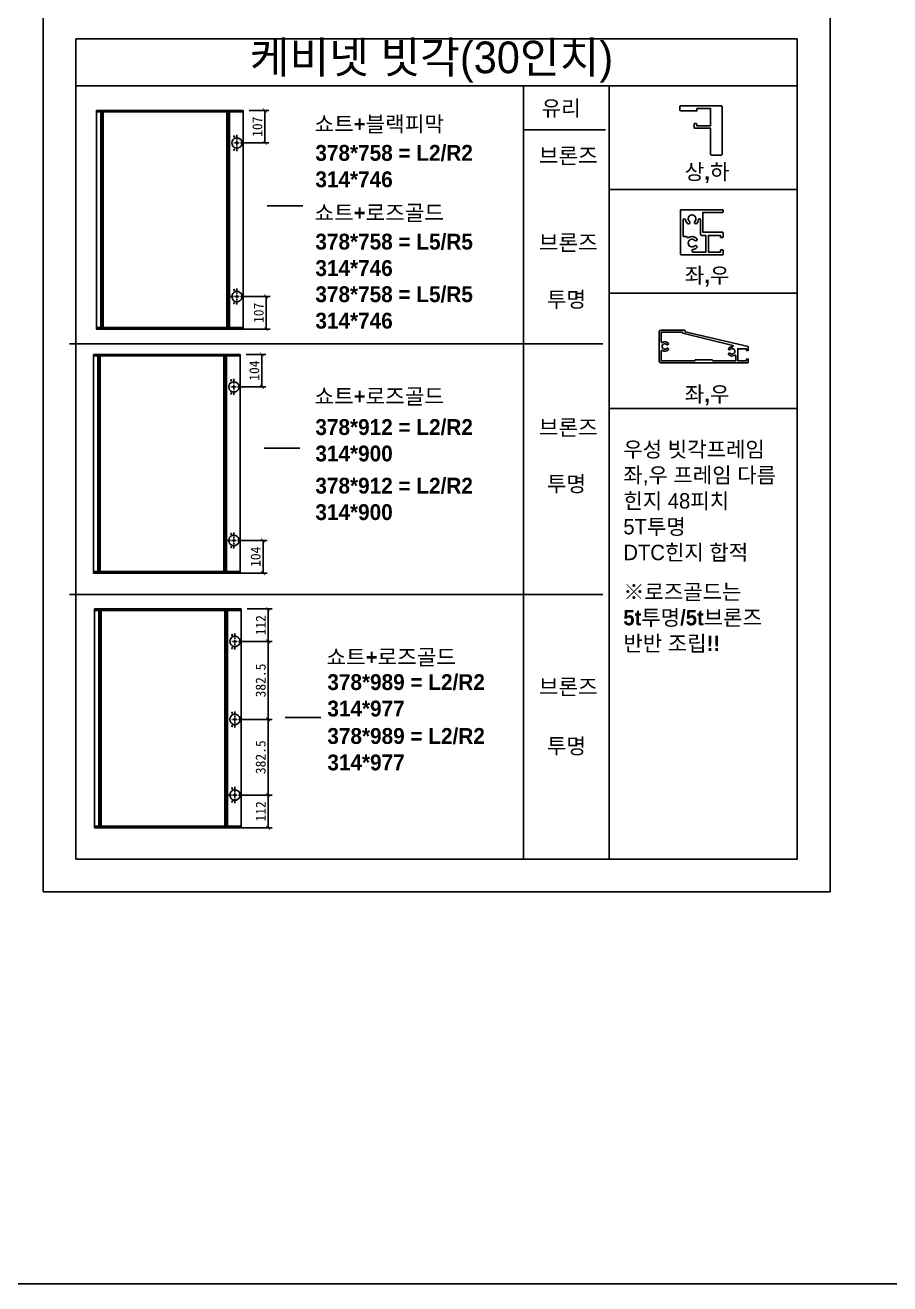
# Model space of a CAD drawing. Header units: millimetres. Extents: x -44117 to 256353, y -2095463 to 65325.
# Drawn here: x 140465 to 142641, y -1081262 to -1078095 of the extents above; entities that cross this region are included whole.
import ezdxf

# ---------------------------------------------------------------- set-up
doc = ezdxf.new("R2010")
doc.units = ezdxf.units.MM
doc.header["$LTSCALE"] = 10
doc.layers.add('PDF_Geomertry', color=7, linetype='Continuous')
doc.styles.add('MtX_Gulim', font='')
doc.styles.get('MtX_Gulim').set_extended_font_data('Gulim', bold=True)
doc.dimstyles.new('ISO-25', dxfattribs={"dimtxt": 2.5, "dimasz": 2.5, "dimexe": 1, "dimexo": 1, "dimtad": 1, "dimtxsty": 'Standard', "dimblk": 'ARCHTICK', "dimcen": 2.5, "dimadec": 0, "dimazin": 0, "dimtfac": 1, "dimtmove": 0, "dimatfit": 3, "dimfxl": 0, "dimarcsym": 0})

# ---------------------------------------------------------------- blocks, each defined once
blk = doc.blocks.new('_ArchTick')
at = {"color": 0, "linetype": 'ByBlock', "const_width": 0.15}
blk.add_lwpolyline([(-0.5, -0.5), (0.5, 0.5)], dxfattribs=at)
blk = doc.blocks.new('*D7435')
at = {"color": 0, "lineweight": -2}
for p, q in [((141021.2, -1078923.3), (141070.7, -1078923.3)), ((141060.7, -1078923.3), (141060.7, -1079005.1)), ((141005.4, -1079005.1), (141070.7, -1079005.1))]:
    blk.add_line(p, q, dxfattribs=at)
at = {"layer": 'Defpoints', "color": 0}
for p in [(141006.2, -1078923.3), (140990.4, -1079005.1), (141060.7, -1079005.1)]:
    blk.add_point(p, dxfattribs=at)
at = {"color": 0, "lineweight": -2, "xscale": 10, "yscale": 10, "zscale": 10}
for p, rotation in [((141060.7, -1078923.3), 90), ((141060.7, -1079005.1), 270)]:
    blk.add_blockref('_ArchTick', p, dxfattribs=dict(at, rotation=rotation))
at = {"color": 0, "insert": (141042, -1078964.2), "char_height": 25, "attachment_point": 5, "rotation": 90}
blk.add_mtext('104', dxfattribs=at)
blk = doc.blocks.new('*D7436')
at = {"color": 0, "lineweight": -2}
for p, q in [((141005.4, -1079391.5), (141074, -1079391.5)), ((141064, -1079391.5), (141064, -1079473.8)), ((141005.4, -1079473.8), (141074, -1079473.8))]:
    blk.add_line(p, q, dxfattribs=at)
at = {"layer": 'Defpoints', "color": 0}
for p in [(140990.4, -1079391.5), (140990.4, -1079473.8), (141064, -1079473.8)]:
    blk.add_point(p, dxfattribs=at)
at = {"color": 0, "lineweight": -2, "xscale": 10, "yscale": 10, "zscale": 10}
for p, rotation in [((141064, -1079391.5), 90), ((141064, -1079473.8), 270)]:
    blk.add_blockref('_ArchTick', p, dxfattribs=dict(at, rotation=rotation))
at = {"color": 0, "insert": (141045.2, -1079432.6), "char_height": 25, "attachment_point": 5, "rotation": 90}
blk.add_mtext('104', dxfattribs=at)
blk = doc.blocks.new('*D7437')
at = {"color": 0, "lineweight": -2}
for p, q in [((141028.8, -1078309.5), (141078.4, -1078309.5)), ((141068.4, -1078309.5), (141068.4, -1078391.3)), ((141013, -1078391.3), (141078.4, -1078391.3))]:
    blk.add_line(p, q, dxfattribs=at)
at = {"layer": 'Defpoints', "color": 0}
for p in [(141013.8, -1078309.5), (140998, -1078391.3), (141068.4, -1078391.3)]:
    blk.add_point(p, dxfattribs=at)
at = {"color": 0, "lineweight": -2, "xscale": 10, "yscale": 10, "zscale": 10}
for p, rotation in [((141068.4, -1078309.5), 90), ((141068.4, -1078391.3), 270)]:
    blk.add_blockref('_ArchTick', p, dxfattribs=dict(at, rotation=rotation))
at = {"color": 0, "insert": (141049.6, -1078350.4), "char_height": 25, "attachment_point": 5, "rotation": 90}
blk.add_mtext('107', dxfattribs=at)
blk = doc.blocks.new('*D7438')
at = {"color": 0, "lineweight": -2}
for p, q in [((141013, -1078777.7), (141081.6, -1078777.7)), ((141071.6, -1078777.7), (141071.6, -1078860)), ((141013, -1078860), (141081.6, -1078860))]:
    blk.add_line(p, q, dxfattribs=at)
at = {"layer": 'Defpoints', "color": 0}
for p in [(140998, -1078777.7), (140998, -1078860), (141071.6, -1078860)]:
    blk.add_point(p, dxfattribs=at)
at = {"color": 0, "lineweight": -2, "xscale": 10, "yscale": 10, "zscale": 10}
for p, rotation in [((141071.6, -1078777.7), 90), ((141071.6, -1078860), 270)]:
    blk.add_blockref('_ArchTick', p, dxfattribs=dict(at, rotation=rotation))
at = {"color": 0, "insert": (141052.9, -1078818.8), "char_height": 25, "attachment_point": 5, "rotation": 90}
blk.add_mtext('107', dxfattribs=at)
blk = doc.blocks.new('*D7439')
at = {"color": 0, "lineweight": -2}
for p, q in [((141023.7, -1079564), (141086.6, -1079564)), ((141076.6, -1079564), (141076.6, -1079645.8)), ((141007.9, -1079645.8), (141086.6, -1079645.8))]:
    blk.add_line(p, q, dxfattribs=at)
at = {"layer": 'Defpoints', "color": 0}
for p in [(141008.7, -1079564), (140992.9, -1079645.8), (141076.6, -1079645.8)]:
    blk.add_point(p, dxfattribs=at)
at = {"color": 0, "lineweight": -2, "xscale": 10, "yscale": 10, "zscale": 10}
for p, rotation in [((141076.6, -1079564), 90), ((141076.6, -1079645.8), 270)]:
    blk.add_blockref('_ArchTick', p, dxfattribs=dict(at, rotation=rotation))
at = {"color": 0, "insert": (141057.9, -1079604.9), "char_height": 25, "attachment_point": 5, "rotation": 90}
blk.add_mtext('112', dxfattribs=at)
blk = doc.blocks.new('*D7440')
at = {"color": 0, "lineweight": -2}
for p, q in [((141007.9, -1080032.2), (141086.6, -1080032.2)), ((141076.6, -1080032.2), (141076.6, -1080114.5)), ((141007.9, -1080114.5), (141086.6, -1080114.5))]:
    blk.add_line(p, q, dxfattribs=at)
at = {"layer": 'Defpoints', "color": 0}
for p in [(140992.9, -1080032.2), (140992.9, -1080114.5), (141076.6, -1080114.5)]:
    blk.add_point(p, dxfattribs=at)
at = {"color": 0, "lineweight": -2, "xscale": 10, "yscale": 10, "zscale": 10}
for p, rotation in [((141076.6, -1080032.2), 90), ((141076.6, -1080114.5), 270)]:
    blk.add_blockref('_ArchTick', p, dxfattribs=dict(at, rotation=rotation))
at = {"color": 0, "insert": (141057.9, -1080073.3), "char_height": 25, "attachment_point": 5, "rotation": 90}
blk.add_mtext('112', dxfattribs=at)
blk = doc.blocks.new('*D7441')
at = {"color": 0, "lineweight": -2}
for p, q in [((141007.9, -1079645.8), (141086.6, -1079645.8)), ((141076.6, -1079645.8), (141076.6, -1079842.1)), ((141007.9, -1079842.1), (141086.6, -1079842.1))]:
    blk.add_line(p, q, dxfattribs=at)
at = {"layer": 'Defpoints', "color": 0}
for p in [(140992.9, -1079645.8), (140992.9, -1079842.1), (141076.6, -1079842.1)]:
    blk.add_point(p, dxfattribs=at)
at = {"color": 0, "lineweight": -2, "xscale": 10, "yscale": 10, "zscale": 10}
for p, rotation in [((141076.6, -1079645.8), 90), ((141076.6, -1079842.1), 270)]:
    blk.add_blockref('_ArchTick', p, dxfattribs=dict(at, rotation=rotation))
at = {"color": 0, "insert": (141057.9, -1079744), "char_height": 25, "attachment_point": 5, "rotation": 90}
blk.add_mtext('382.5', dxfattribs=at)
blk = doc.blocks.new('*D7442')
at = {"color": 0, "lineweight": -2}
for p, q in [((141007.9, -1079841.9), (141086.6, -1079841.9)), ((141076.6, -1079841.9), (141076.6, -1080032.2)), ((141007.9, -1080032.2), (141086.6, -1080032.2))]:
    blk.add_line(p, q, dxfattribs=at)
at = {"layer": 'Defpoints', "color": 0}
for p in [(140992.9, -1079841.9), (140992.9, -1080032.2), (141076.6, -1080032.2)]:
    blk.add_point(p, dxfattribs=at)
at = {"color": 0, "lineweight": -2, "xscale": 10, "yscale": 10, "zscale": 10}
for p, rotation in [((141076.6, -1079841.9), 90), ((141076.6, -1080032.2), 270)]:
    blk.add_blockref('_ArchTick', p, dxfattribs=dict(at, rotation=rotation))
at = {"color": 0, "insert": (141057.9, -1079937.1), "char_height": 25, "attachment_point": 5, "rotation": 90}
blk.add_mtext('382.5', dxfattribs=at)

msp = doc.modelspace()

# ---------------------------------------------------------------- linework, layer by layer
for p, q in [((142408.38418, -1078129.52198), (140592.88379, -1078129.52198)), ((142408.38418, -1078247.41161), (140592.88379, -1078247.41161)), ((142114.60882, -1078297.4723), (142216.65498, -1078297.4723)), ((142192.92331, -1078422.06355), (142216.65498, -1078422.06355)), ((141934.77026, -1078508.40992), (142408.38418, -1078508.40992)), ((141164.15107, -1078549.19016), (141074.44538, -1078549.19016)), ((141934.77026, -1078769.34362), (142408.38418, -1078769.34362)), ((141156.51321, -1079159.58658), (141066.80751, -1079159.58658)), ((141209.00392, -1079837.1557), (141119.29822, -1079837.1557))]:
    msp.add_line(p, q)
at = {"color": 1}
for p, q in [((141719.61945, -1078247.41161), (141719.61945, -1080193.56941)), ((141721.54654, -1078358.41856), (141925.75767, -1078358.41856)), ((141918.82831, -1078896.90233), (140576.94185, -1078896.90233)), ((141918.82831, -1079527.44222), (140576.94185, -1079527.44222)), ((104302.82932, -1081262.30929), (196571.97618, -1081262.30929)), ((104302.82932, -1081262.30929), (196571.97618, -1081262.30929)), ((104302.82932, -1081262.30929), (196571.97618, -1081262.30929)), ((104302.82932, -1081262.30929), (196571.97618, -1081262.30929)), ((104302.82932, -1081262.30929), (196571.97618, -1081262.30929)), ((104302.82932, -1081262.30929), (196571.97618, -1081262.30929)), ((104302.82932, -1081262.30929), (196571.97618, -1081262.30929)), ((104302.82932, -1081262.30929), (196571.97618, -1081262.30929)), ((104302.82932, -1081262.30929), (196571.97618, -1081262.30929)), ((104302.82932, -1081262.30929), (196571.97618, -1081262.30929))]:
    msp.add_line(p, q, dxfattribs=at)
for points in [[(140510.36105, -1080276.09216), (142490.90693, -1080276.09216), (142490.90693, -1077475.03441), (140510.36105, -1077475.03441)], [(142408.38418, -1078247.41161), (141934.77026, -1078247.41161), (141934.77026, -1079059.82245), (142408.38418, -1079059.82245)], [(142408.38418, -1080193.56941), (141934.77026, -1080193.56941), (141934.77026, -1079059.82245), (142408.38418, -1079059.82245)]]:
    msp.add_lwpolyline(points, close=True)
msp.add_lwpolyline([(140592.88379, -1078129.52198), (140592.88379, -1080193.56941), (142408.38418, -1080193.56941), (142408.38418, -1078129.52198)])
for points in [[(142189.95686, -1078348.49538), (142155.54594, -1078348.49538), (142155.54594, -1078344.34234, 0.4142135624), (142153.76607, -1078342.56247), (142150.20632, -1078342.56247, 0.4142135624), (142148.42644, -1078344.34234), (142148.42644, -1078352.64842, 0.4142135624), (142150.20632, -1078354.4283), (142189.95686, -1078354.4283), (142189.95686, -1078419.09709, 0.4142135624), (142192.92331, -1078422.06355), (142216.65498, -1078422.06355, 0.4142135624), (142219.62144, -1078419.09709), (142219.62144, -1078300.43876, 0.4142135624), (142216.65498, -1078297.4723), (142114.60882, -1078297.4723, 0.4142135624), (142112.82894, -1078299.25218), (142112.82894, -1078308.74484, 0.4142135623), (142114.60882, -1078310.52472), (142155.54594, -1078310.52472), (142155.54594, -1078304.5918), (142189.95686, -1078304.5918), (142189.95686, -1078348.49538)], [(142064.90223, -1078862.74763, 0.4142135624), (142060.8247, -1078866.82516), (142060.8247, -1078940.22073, 0.4142135624), (142064.90223, -1078944.29826), (142283.86568, -1078944.29826, 0.4142135624), (142285.08894, -1078943.075), (142285.08894, -1078935.32769), (142280.1959, -1078935.32769), (142280.1959, -1078939.40522), (142258.58498, -1078939.40522), (142258.58498, -1078909.23149), (142280.1959, -1078909.23149), (142280.1959, -1078913.30902), (142285.08894, -1078913.30902), (142285.08894, -1078903.52295), (142126.0652, -1078866.82516), (142126.0651, -1078863.95531, 0.4179291142), (142124.84194, -1078862.74763), (142064.90223, -1078862.74763)], [(142065.71773, -1078867.64067), (142065.71773, -1078891.76155, 0.5888435535), (142068.83585, -1078893.49116, -0.348452388), (142083.43971, -1078895.14378, -1), (142079.98716, -1078898.61102, 0.6674110335), (142068.16425, -1078903.52295, 0.6674110338), (142079.98716, -1078908.43487, -1.0000000005), (142083.43971, -1078911.90211, -0.3484523877), (142068.83585, -1078913.55473, 0.5888435532), (142065.71773, -1078915.28435), (142065.71773, -1078939.40522), (142150.53039, -1078939.40522), (142150.53039, -1078938.58972, -0.4142135624), (142151.75365, -1078937.36646), (142194.15998, -1078937.36646, -0.4142135624), (142195.38324, -1078938.58972), (142195.38324, -1078939.40522), (142253.69194, -1078939.40522), (142253.69194, -1078927.51694, 0.5888435535), (142250.57383, -1078925.78732, -0.348452388), (142235.96997, -1078924.1347, -1.0000000001), (142239.42251, -1078920.66746, 0.6674110337), (142251.24542, -1078915.75554, 0.6674110335), (142239.42251, -1078910.84362, -0.9999999999), (142235.96997, -1078907.37638, -0.2013590238), (142244.44999, -1078903.93149, 0.7810459571), (142246.35308, -1078900.72482), (142119.9489, -1078870.25817), (142119.9489, -1078868.86393, 0.4142135624), (142118.72565, -1078867.64067), (142065.71773, -1078867.64067)]]:
    msp.add_lwpolyline(points, format="xyb")
for points in [[(142221.65589, -1078670.95322, -0.4142135624), (142219.95691, -1078672.65219), (142115.75333, -1078672.65219, -0.4142135624), (142114.05436, -1078670.95322), (142114.05436, -1078561.0864, -0.4142135624), (142115.75333, -1078559.38743), (142219.95691, -1078559.38743, -0.4142135624), (142221.65589, -1078561.0864), (142221.65589, -1078564.48434, -0.4142135624), (142219.95691, -1078566.18331), (142171.18008, -1078566.18331), (142170.04743, -1078567.31596), (142170.54505, -1078567.81358, -0.4142135624), (142170.54505, -1078570.21629), (142170.04743, -1078570.7139), (142170.54505, -1078571.21152, -0.4142135624), (142170.54505, -1078573.61423), (142170.04743, -1078574.11185), (142170.54505, -1078574.60946, -0.4142135624), (142170.54505, -1078577.01217), (142170.04743, -1078577.50979), (142170.54505, -1078578.00741, -0.4142135624), (142170.54505, -1078580.41011), (142170.04743, -1078580.90773), (142170.54505, -1078581.40535, -0.4142135624), (142170.54505, -1078583.80806), (142170.04743, -1078584.30567), (142170.54505, -1078584.80329, -0.4142135624), (142170.54505, -1078587.206), (142170.04743, -1078587.70362), (142170.54505, -1078588.20123, -0.4142135624), (142170.54505, -1078590.60394), (142170.04743, -1078591.10156), (142170.54505, -1078591.59918, -0.4142135624), (142170.54505, -1078594.00189), (142170.04743, -1078594.4995), (142170.54505, -1078594.99712, -0.4142135624), (142170.54505, -1078597.39983), (142170.04743, -1078597.89745), (142170.54505, -1078598.39506, -0.4142135624), (142170.54505, -1078600.79777), (142170.04743, -1078601.29539), (142170.54505, -1078601.79301, -0.4142135624), (142170.54505, -1078604.19572), (142170.04743, -1078604.69333), (142170.54505, -1078605.19095, -0.4142135624), (142170.54505, -1078607.59366), (142170.04743, -1078608.09128), (142170.54505, -1078608.58889, -0.4142135624), (142170.54505, -1078610.9916), (142170.04743, -1078611.48922), (142170.54505, -1078611.98684, -0.4142135624), (142170.54505, -1078614.38954), (142170.04743, -1078614.88716), (142171.18008, -1078616.01981), (142219.95691, -1078616.01981, -0.4142135624), (142221.65589, -1078617.71878), (142221.65589, -1078627.91261, -0.4142135624), (142219.95691, -1078629.61158), (142216.55897, -1078629.61158, -0.4142135624), (142214.86, -1078627.91261), (142214.86, -1078623.94834), (142184.84484, -1078623.94834), (142184.84484, -1078665.85631), (142214.86, -1078665.85631), (142214.86, -1078661.89204, -0.4142135624), (142216.55897, -1078660.19307), (142219.95691, -1078660.19307, -0.4142135624), (142221.65589, -1078661.89204)], [(142164.95052, -1078584.64169, 0.9336671815), (142159.77234, -1078584.286, -0.1629476092), (142155.14092, -1078593.62878, -1), (142150.32531, -1078588.83358, 0.6674110338), (142143.5032, -1078572.41287), (142143.5032, -1078572.41287, 0.6674110335), (142136.68108, -1078588.83358, -1), (142131.86547, -1078593.62878, -0.155566878), (142127.30545, -1078584.75344, 0.9202838951), (142120.85024, -1078585.29031), (142120.85024, -1078625.1691, 0.4142135624), (142122.54921, -1078626.86808), (142129.10935, -1078626.86807, -0.3056194544), (142130.68436, -1078627.92993, 0.4660008128), (142134.80846, -1078629.27032, -0.348452388), (142155.0916, -1078631.56563, -1), (142150.2964, -1078636.38124, 0.6674110335), (142133.87569, -1078643.20335), (142133.87569, -1078643.20335, 0.6674110338), (142150.2964, -1078650.02547, -1), (142155.0916, -1078654.84108, -0.1555668778), (142146.21625, -1078659.4011, 0.920283895), (142146.75312, -1078665.85631), (142178.04895, -1078665.85631), (142178.04895, -1078623.94834), (142167.78214, -1078623.94834, -0.4142135624), (142164.95052, -1078621.11672)]]:
    msp.add_lwpolyline(points, format="xyb", close=True)
at = {"layer": 'PDF_Geomertry', "lineweight": 25}
for p, q in [((140655.35172, -1078855.9105), (140655.35172, -1078313.15822)), ((140659.40215, -1078313.15822), (140659.40215, -1078855.9105)), ((140661.83234, -1078309.51291), (140661.83234, -1078855.9105)), ((140679.24524, -1078313.15822), (140683.29567, -1078313.15822)), ((140683.29567, -1078313.15822), (140683.29567, -1078313.15822)), ((140685.72586, -1078855.9105), (140644.81708, -1078855.9105)), ((140644.81708, -1078855.9105), (141013.80748, -1078855.9105)), ((140683.29567, -1078855.9105), (140679.24524, -1078855.9105)), ((140647.71386, -1079469.70487), (140647.71386, -1078926.95259)), ((140651.76429, -1078926.95259), (140651.76429, -1079469.70487)), ((140654.19448, -1078923.30728), (140654.19448, -1079469.70487)), ((140671.60737, -1078926.95259), (140675.65781, -1078926.95259)), ((140675.65781, -1078926.95259), (140675.65781, -1078926.95259)), ((140678.08799, -1079469.70487), (140637.17922, -1079469.70487)), ((140637.17922, -1079469.70487), (141006.16961, -1079469.70487)), ((140675.65781, -1079469.70487), (140671.60737, -1079469.70487)), ((140650.27746, -1080110.40631), (140650.27746, -1079567.65403)), ((140654.32789, -1079567.65403), (140654.32789, -1080110.40631)), ((140656.75808, -1079564.00872), (140656.75808, -1080110.40631)), ((140674.17098, -1079567.65403), (140678.22141, -1079567.65403)), ((140678.22141, -1079567.65403), (140678.22141, -1079567.65403)), ((140680.6516, -1080110.40631), (140639.74282, -1080110.40631)), ((140639.74282, -1080110.40631), (141008.73321, -1080110.40631)), ((140678.22141, -1080110.40631), (140674.17098, -1080110.40631))]:
    msp.add_line(p, q, dxfattribs=at)
for points in [[(140644.81688, -1078309.51291), (141013.80748, -1078309.51291)], [(140644.81688, -1078313.15822), (141013.80748, -1078313.15822)], [(141013.80763, -1078859.96093), (140644.81708, -1078859.96093), (141013.80748, -1078859.96093), (141013.80748, -1078309.51281)], [(140644.81708, -1078309.51291), (140644.81708, -1078859.96093)], [(140972.89855, -1078309.51291), (140972.89855, -1078855.91071)], [(140998.01098, -1078371.07871), (140998.01098, -1078381.20469)], [(140990.31519, -1078391.33066), (140992.3404, -1078391.33066)], [(140993.96055, -1078391.33066), (141003.27648, -1078391.33066)], [(140998.01098, -1078382.82488), (140998.01098, -1078384.84999)], [(140998.01098, -1078386.87521), (140998.01098, -1078396.19114)], [(140998.01098, -1078397.81133), (140998.01098, -1078399.83645)], [(140998.01098, -1078401.86166), (140998.01098, -1078411.58262)], [(141005.30164, -1078391.33066), (141007.32686, -1078391.33066)], [(141008.94705, -1078391.33066), (141019.07303, -1078391.33066)], [(141013.80748, -1078859.96093), (141013.80748, -1078777.73806), (141013.80748, -1078614.50716), (141013.80748, -1078433.04974)], [(140998.01098, -1078757.4861), (140998.01098, -1078767.61208)], [(140978.56907, -1078777.73806), (140988.69505, -1078777.73806)], [(140990.31519, -1078777.73806), (140992.3404, -1078777.73806)], [(140993.96055, -1078777.73806), (141003.27648, -1078777.73806)], [(140998.01098, -1078769.23217), (140998.01098, -1078771.25749)], [(140998.01098, -1078773.2826), (140998.01098, -1078782.59853)], [(140998.01098, -1078784.21862), (140998.01098, -1078786.24394)], [(140998.01098, -1078787.86403), (140998.01098, -1078797.99001)], [(141005.30164, -1078777.73806), (141007.32686, -1078777.73806)], [(141008.94705, -1078777.73806), (141019.07303, -1078777.73806)], [(140637.17901, -1078923.30728), (141006.16961, -1078923.30728)], [(140637.17901, -1078926.95259), (141006.16961, -1078926.95259)], [(141006.16977, -1079473.75531), (140637.17922, -1079473.75531), (141006.16961, -1079473.75531), (141006.16961, -1078923.30718)], [(140637.17922, -1078923.30728), (140637.17922, -1079473.75531)], [(140965.26068, -1078923.30728), (140965.26068, -1079469.70508)], [(140982.67732, -1079005.12504), (140984.70254, -1079005.12504)], [(140986.32268, -1079005.12504), (140995.63861, -1079005.12504)], [(140990.37311, -1078984.87308), (140990.37311, -1078994.99906)], [(140990.37311, -1078996.61925), (140990.37311, -1078998.64437)], [(140990.37311, -1079000.66958), (140990.37311, -1079009.98551)], [(140990.37311, -1079011.60571), (140990.37311, -1079013.63082)], [(140997.66378, -1079005.12504), (140999.68899, -1079005.12504)], [(141001.30919, -1079005.12504), (141011.43516, -1079005.12504)], [(140990.37311, -1079015.65604), (140990.37311, -1079025.37699)], [(141006.16961, -1079473.75531), (141006.16961, -1079391.53243), (141006.16961, -1079228.30154), (141006.16961, -1079046.84411)], [(140970.93121, -1079391.53243), (140981.05718, -1079391.53243)], [(140982.67732, -1079391.53243), (140984.70254, -1079391.53243)], [(140986.32268, -1079391.53243), (140995.63861, -1079391.53243)], [(140990.37311, -1079371.28048), (140990.37311, -1079381.40645)], [(140990.37311, -1079383.02654), (140990.37311, -1079385.05186)], [(140990.37311, -1079387.07697), (140990.37311, -1079396.39291)], [(140997.66378, -1079391.53243), (140999.68899, -1079391.53243)], [(141001.30919, -1079391.53243), (141011.43516, -1079391.53243)], [(140990.37311, -1079398.013), (140990.37311, -1079400.03831)], [(140990.37311, -1079401.6584), (140990.37311, -1079411.78438)], [(140639.74262, -1079564.00872), (141008.73321, -1079564.00872)], [(140639.74262, -1079567.65403), (141008.73321, -1079567.65403)], [(141008.73337, -1080114.45674), (140639.74282, -1080114.45674), (141008.73321, -1080114.45674), (141008.73321, -1079564.00862)], [(140639.74282, -1079564.00872), (140639.74282, -1080114.45674)], [(140967.82429, -1079564.00872), (140967.82429, -1080110.40652)], [(140985.24093, -1079645.82647), (140987.26614, -1079645.82647)], [(140988.88628, -1079645.82647), (140998.20221, -1079645.82647)], [(140992.93672, -1079625.57452), (140992.93672, -1079635.7005)], [(140992.93672, -1079637.32069), (140992.93672, -1079639.3458)], [(140992.93672, -1079641.37102), (140992.93672, -1079650.68695)], [(141000.22738, -1079645.82647), (141002.25259, -1079645.82647)], [(141003.87279, -1079645.82647), (141013.99876, -1079645.82647)], [(140992.93672, -1079652.30714), (140992.93672, -1079654.33226)], [(140992.93672, -1079656.35747), (140992.93672, -1079666.07843)], [(141008.73321, -1080114.45674), (141008.73321, -1080032.23387), (141008.73321, -1079869.00297), (141008.73321, -1079687.54555)], [(140992.93672, -1079821.64763), (140992.93672, -1079831.77361)], [(140992.93672, -1079833.3938), (140992.93672, -1079835.41891)], [(140992.93672, -1079837.44413), (140992.93672, -1079846.76006)], [(140985.24093, -1079841.89958), (140987.26614, -1079841.89958)], [(140988.88628, -1079841.89958), (140998.20221, -1079841.89958)], [(140992.93672, -1079848.38025), (140992.93672, -1079850.40537)], [(140992.93672, -1079852.43058), (140992.93672, -1079862.15154)], [(141000.22738, -1079841.89958), (141002.25259, -1079841.89958)], [(141003.87279, -1079841.89958), (141013.99876, -1079841.89958)], [(140992.93672, -1080011.98191), (140992.93672, -1080022.10789)], [(140992.93672, -1080023.72798), (140992.93672, -1080025.7533)], [(140992.93672, -1080027.77841), (140992.93672, -1080037.09434)], [(140973.49481, -1080032.23387), (140983.62078, -1080032.23387)], [(140985.24093, -1080032.23387), (140987.26614, -1080032.23387)], [(140988.88628, -1080032.23387), (140998.20221, -1080032.23387)], [(140992.93672, -1080038.71443), (140992.93672, -1080040.73975)], [(140992.93672, -1080042.35984), (140992.93672, -1080052.48582)], [(141000.22738, -1080032.23387), (141002.25259, -1080032.23387)], [(141003.87279, -1080032.23387), (141013.99876, -1080032.23387)]]:
    msp.add_lwpolyline(points, dxfattribs=at)
for points in [[(140975.73381, -1078313.15822), (140975.73381, -1078855.9105), (140979.78424, -1078855.9105), (140979.78424, -1078313.15822), (140975.73381, -1078313.15822)], [(140985.04964, -1078391.33066), (140985.85973, -1078387.28023), (140987.47988, -1078383.63493), (140990.31514, -1078380.79967), (140993.96049, -1078379.17947), (140998.01087, -1078378.36943), (141002.06125, -1078379.17947), (141005.70661, -1078380.79967), (141008.54192, -1078383.63493), (141010.56709, -1078387.28023), (141011.37719, -1078391.33066), (141010.56709, -1078395.3811), (141008.54192, -1078399.0264), (141005.70661, -1078401.86166), (141002.06125, -1078403.88688), (140998.01087, -1078404.2919), (140993.96049, -1078403.88688), (140990.31514, -1078401.86166), (140987.47988, -1078399.0264), (140985.85973, -1078395.3811), (140985.04964, -1078391.33066)], [(140989.91032, -1078374.72412), (140990.31534, -1078373.91408), (140991.12544, -1078373.50905), (140991.93554, -1078373.91408), (140992.34056, -1078374.72412), (140991.93554, -1078375.53417), (140991.12544, -1078375.93919), (140990.31534, -1078375.53417), (140989.91032, -1078374.72412)], [(140989.91032, -1078408.34233), (140990.31534, -1078407.53229), (140991.12544, -1078407.12727), (140991.93554, -1078407.53229), (140992.34056, -1078408.34233), (140991.93554, -1078409.15238), (140991.12544, -1078409.15238), (140990.31534, -1078409.15238), (140989.91032, -1078408.34233)], [(140989.91032, -1078761.13131), (140990.31534, -1078760.32126), (140991.12544, -1078759.91624), (140991.93554, -1078760.32126), (140992.34056, -1078761.13131), (140991.93554, -1078761.94135), (140991.12544, -1078761.94135), (140990.31534, -1078761.94135), (140989.91032, -1078761.13131)], [(140985.04964, -1078777.73806), (140985.85973, -1078773.68762), (140987.47988, -1078770.04222), (140990.31514, -1078767.20706), (140993.96049, -1078765.18194), (140998.01087, -1078764.77672), (141002.06125, -1078765.18194), (141005.70661, -1078767.20706), (141008.54192, -1078770.04222), (141010.56709, -1078773.68762), (141011.37719, -1078777.73806), (141010.56709, -1078781.78849), (141008.54192, -1078785.4339), (141005.70661, -1078788.26905), (141002.06125, -1078790.29417), (140998.01087, -1078790.6994), (140993.96049, -1078790.29417), (140990.31514, -1078788.26905), (140987.47988, -1078785.4339), (140985.85973, -1078781.78849), (140985.04964, -1078777.73806)], [(140989.91032, -1078794.3446), (140990.31534, -1078793.93958), (140991.12544, -1078793.53455), (140991.93554, -1078793.93958), (140992.34056, -1078794.3446), (140991.93554, -1078795.15464), (140991.12544, -1078795.55967), (140990.31534, -1078795.15464), (140989.91032, -1078794.3446)], [(140968.09594, -1078926.95259), (140968.09594, -1079469.70487), (140972.14638, -1079469.70487), (140972.14638, -1078926.95259), (140968.09594, -1078926.95259)], [(140977.41177, -1079005.12504), (140978.22187, -1079001.0746), (140979.84201, -1078997.4293), (140982.67727, -1078994.59404), (140986.32263, -1078992.97384), (140990.37301, -1078992.1638), (140994.42339, -1078992.97384), (140998.06875, -1078994.59404), (141000.90406, -1078997.4293), (141002.92922, -1079001.0746), (141003.73932, -1079005.12504), (141002.92922, -1079009.17547), (141000.90406, -1079012.82077), (140998.06875, -1079015.65604), (140994.42339, -1079017.68125), (140990.37301, -1079018.08627), (140986.32263, -1079017.68125), (140982.67727, -1079015.65604), (140979.84201, -1079012.82077), (140978.22187, -1079009.17547), (140977.41177, -1079005.12504)], [(140982.27246, -1078988.51849), (140982.67748, -1078987.70845), (140983.48757, -1078987.30343), (140984.29767, -1078987.70845), (140984.70269, -1078988.51849), (140984.29767, -1078989.32854), (140983.48757, -1078989.73356), (140982.67748, -1078989.32854), (140982.27246, -1078988.51849)], [(140982.27246, -1079022.13671), (140982.67748, -1079021.32666), (140983.48757, -1079020.92164), (140984.29767, -1079021.32666), (140984.70269, -1079022.13671), (140984.29767, -1079022.94675), (140983.48757, -1079022.94675), (140982.67748, -1079022.94675), (140982.27246, -1079022.13671)], [(140977.41177, -1079391.53243), (140978.22187, -1079387.482), (140979.84201, -1079383.83659), (140982.67727, -1079381.00143), (140986.32263, -1079378.97632), (140990.37301, -1079378.57109), (140994.42339, -1079378.97632), (140998.06875, -1079381.00143), (141000.90406, -1079383.83659), (141002.92922, -1079387.482), (141003.73932, -1079391.53243), (141002.92922, -1079395.58286), (141000.90406, -1079399.22827), (140998.06875, -1079402.06343), (140994.42339, -1079404.08854), (140990.37301, -1079404.49377), (140986.32263, -1079404.08854), (140982.67727, -1079402.06343), (140979.84201, -1079399.22827), (140978.22187, -1079395.58286), (140977.41177, -1079391.53243)], [(140982.27246, -1079374.92568), (140982.67748, -1079374.11563), (140983.48757, -1079373.71061), (140984.29767, -1079374.11563), (140984.70269, -1079374.92568), (140984.29767, -1079375.73572), (140983.48757, -1079375.73572), (140982.67748, -1079375.73572), (140982.27246, -1079374.92568)], [(140982.27246, -1079408.13897), (140982.67748, -1079407.73395), (140983.48757, -1079407.32893), (140984.29767, -1079407.73395), (140984.70269, -1079408.13897), (140984.29767, -1079408.94902), (140983.48757, -1079409.35404), (140982.67748, -1079408.94902), (140982.27246, -1079408.13897)], [(140970.65955, -1079567.65403), (140970.65955, -1080110.40631), (140974.70998, -1080110.40631), (140974.70998, -1079567.65403), (140970.65955, -1079567.65403)], [(140979.97538, -1079645.82647), (140980.78547, -1079641.77604), (140982.40561, -1079638.13074), (140985.24087, -1079635.29548), (140988.88623, -1079633.67528), (140992.93661, -1079632.86524), (140996.98699, -1079633.67528), (141000.63235, -1079635.29548), (141003.46766, -1079638.13074), (141005.49283, -1079641.77604), (141006.30292, -1079645.82647), (141005.49283, -1079649.87691), (141003.46766, -1079653.52221), (141000.63235, -1079656.35747), (140996.98699, -1079658.38269), (140992.93661, -1079658.78771), (140988.88623, -1079658.38269), (140985.24087, -1079656.35747), (140982.40561, -1079653.52221), (140980.78547, -1079649.87691), (140979.97538, -1079645.82647)], [(140984.83606, -1079629.21993), (140985.24108, -1079628.40989), (140986.05118, -1079628.00486), (140986.86127, -1079628.40989), (140987.2663, -1079629.21993), (140986.86127, -1079630.02998), (140986.05118, -1079630.435), (140985.24108, -1079630.02998), (140984.83606, -1079629.21993)], [(140984.83606, -1079662.83814), (140985.24108, -1079662.0281), (140986.05118, -1079661.62308), (140986.86127, -1079662.0281), (140987.2663, -1079662.83814), (140986.86127, -1079663.64819), (140986.05118, -1079663.64819), (140985.24108, -1079663.64819), (140984.83606, -1079662.83814)], [(140979.97538, -1079841.89958), (140980.78547, -1079837.84915), (140982.40561, -1079834.20385), (140985.24087, -1079831.36858), (140988.88623, -1079829.74839), (140992.93661, -1079828.93835), (140996.98699, -1079829.74839), (141000.63235, -1079831.36858), (141003.46766, -1079834.20385), (141005.49283, -1079837.84915), (141006.30292, -1079841.89958), (141005.49283, -1079845.95001), (141003.46766, -1079849.59532), (141000.63235, -1079852.43058), (140996.98699, -1079854.4558), (140992.93661, -1079854.86082), (140988.88623, -1079854.4558), (140985.24087, -1079852.43058), (140982.40561, -1079849.59532), (140980.78547, -1079845.95001), (140979.97538, -1079841.89958)], [(140984.83606, -1079825.29304), (140985.24108, -1079824.48299), (140986.05118, -1079824.07797), (140986.86127, -1079824.48299), (140987.2663, -1079825.29304), (140986.86127, -1079826.10309), (140986.05118, -1079826.50811), (140985.24108, -1079826.10309), (140984.83606, -1079825.29304)], [(140984.83606, -1079858.91125), (140985.24108, -1079858.10121), (140986.05118, -1079857.69618), (140986.86127, -1079858.10121), (140987.2663, -1079858.91125), (140986.86127, -1079859.7213), (140986.05118, -1079859.7213), (140985.24108, -1079859.7213), (140984.83606, -1079858.91125)], [(140979.97538, -1080032.23387), (140980.78547, -1080028.18343), (140982.40561, -1080024.53803), (140985.24087, -1080021.70287), (140988.88623, -1080019.67775), (140992.93661, -1080019.27253), (140996.98699, -1080019.67775), (141000.63235, -1080021.70287), (141003.46766, -1080024.53803), (141005.49283, -1080028.18343), (141006.30292, -1080032.23387), (141005.49283, -1080036.2843), (141003.46766, -1080039.92971), (141000.63235, -1080042.76487), (140996.98699, -1080044.78998), (140992.93661, -1080045.19521), (140988.88623, -1080044.78998), (140985.24087, -1080042.76487), (140982.40561, -1080039.92971), (140980.78547, -1080036.2843), (140979.97538, -1080032.23387)], [(140984.83606, -1080015.62712), (140985.24108, -1080014.81707), (140986.05118, -1080014.41205), (140986.86127, -1080014.81707), (140987.2663, -1080015.62712), (140986.86127, -1080016.43716), (140986.05118, -1080016.43716), (140985.24108, -1080016.43716), (140984.83606, -1080015.62712)], [(140984.83606, -1080048.84041), (140985.24108, -1080048.43539), (140986.05118, -1080048.03036), (140986.86127, -1080048.43539), (140987.2663, -1080048.84041), (140986.86127, -1080049.65045), (140986.05118, -1080050.05548), (140985.24108, -1080049.65045), (140984.83606, -1080048.84041)]]:
    msp.add_lwpolyline(points, close=True, dxfattribs=at)

# ---------------------------------------------------------------- texts
at = {"linetype": 'Continuous', "style": 'MtX_Gulim'}
for s, p in [('유리', (141764.75178, -1078323.45891)), ('쇼트+블랙피막', (141193.45268, -1078363.20798)), ('브론즈', (141758.1684, -1078442.95639)), ('상,하', (142124.96445, -1078483.42856)), ('쇼트+로즈골드', (141193.45268, -1078586.59243)), ('브론즈', (141758.1684, -1078661.65203)), ('좌,우', (142124.96445, -1078744.07911)), ('투명', (141778.1444, -1078804.70515)), ('쇼트+로즈골드', (141193.45268, -1079048.43796)), ('좌,우', (142124.96445, -1079042.87156)), ('브론즈', (141758.1684, -1079126.81419)), ('투명', (141778.1444, -1079268.99947)), ('쇼트+로즈골드', (141223.56577, -1079704.60785)), ('브론즈', (141758.1684, -1079779.42976)), ('투명', (141778.1444, -1079928.55775))]:
    msp.add_text(s, height=39.271262, dxfattribs=at).set_placement(p)
at = {"attachment_point": 1}
for s, width, gutter_width, heights, insert, char_height in [('{\\fGulim|b0|i0|c129|p50;케비넷 빗각(30인치)}', 1882.7812357, 7.11596, [-100.28675], (141030.43085, -1078136.03975), 79.6987856), ('{\\f굴림|b1|i0|c129|p50;378*758 = L2/R2\\P\\C1;314*746}', 12072.7918459, 155.2668, [-111.27454], (141195.60707, -1078396.23655), 39.9257485), ('{\\f굴림|b1|i0|c129|p50;378*758 = L5/R5\\P\\C1;314*746}', 12072.7918459, 155.2668, [-111.27454], (141195.60707, -1078619.62099), 39.9257485), ('{\\f굴림|b1|i0|c129|p50;378*758 = L5/R5\\P\\C1;314*746}', 12072.7918459, 155.2668, [-111.27454], (141195.60707, -1078751.96657), 39.9257485), ('{\\f굴림|b1|i0|c129|p50;378*912 = L2/R2\\P\\C1;314*900}', 12072.7918459, 155.2668, [-111.27454], (141195.60707, -1079086.24019), 39.9257485), ('{\\f굴림|b0|i0|c129|p50;우성 빗각프레임\\P좌,우 프레임 다름\\P힌지 48피치\\P5T투명\\PDTC힌지 합적}', 11769.5052121, 151.36626, [-309.9654], (141970.58223, -1079142.78753), 38.9227538), ('{\\f굴림|b1|i0|c129|p50;378*912 = L2/R2\\P\\C1;314*900}', 12072.7918459, 155.2668, [-111.27454], (141195.60707, -1079233.77296), 39.9257485), ('{\\f굴림|b1|i0|c129|p50;\\C1;※로즈골드는\\P5t투명/5t브론즈\\P반반 조립!!}', 11769.5052121, 151.36626, [-176.54249], (141970.58223, -1079501.40716), 38.9227538), ('{\\f굴림|b1|i0|c129|p50;378*989 = L2/R2\\P\\C1;314*977}', 12072.7918459, 155.2668, [-111.27454], (141225.72017, -1079728.08909), 39.9257485), ('{\\f굴림|b1|i0|c129|p50;378*989 = L2/R2\\P\\C1;314*977}', 12072.7918459, 155.2668, [-111.27454], (141225.72017, -1079863.68907), 39.9257485)]:
    msp.add_mtext_dynamic_manual_height_columns(s, width=width, gutter_width=gutter_width, heights=heights, dxfattribs=dict(at, insert=insert, char_height=char_height))

# ---------------------------------------------------------------- dimensions: what is measured, and where the dimension line sits
for base, p1, p2, text, picture, middle in [((141068.35838, -1078391.33066), (141013.80748, -1078309.51291), (140998.01098, -1078391.33066), '107', '*D7437', (141049.60838, -1078350.42179)), ((141071.61283, -1078859.96093), (140998.01098, -1078777.73806), (140998.01098, -1078859.96093), '107', '*D7438', (141052.86283, -1078818.84949)), ((141060.72051, -1079005.12504), (141006.16961, -1078923.30728), (140990.37311, -1079005.12504), '104', '*D7435', (141041.97051, -1078964.21616)), ((141063.97497, -1079473.75531), (140990.37311, -1079391.53243), (140990.37311, -1079473.75531), '104', '*D7436', (141045.22497, -1079432.64387)), ((141076.61283, -1079645.82647), (141008.73321, -1079564.00872), (140992.93672, -1079645.82647), '112', '*D7439', (141057.86283, -1079604.9176)), ((141076.61283, -1079842.10209), (140992.93672, -1079645.82647), (140992.93672, -1079842.10209), '382.5', '*D7441', (141057.86283, -1079743.96428)), ((141076.61283, -1080032.23387), (140992.93672, -1079841.89958), (140992.93672, -1080032.23387), '382.5', '*D7442', (141057.86283, -1079937.06672)), ((141076.61283, -1080114.45674), (140992.93672, -1080032.23387), (140992.93672, -1080114.45674), '112', '*D7440', (141057.86283, -1080073.3453))]:
    dim = msp.add_linear_dim(base=base, p1=p1, p2=p2, angle=90, text=text, dimstyle='ISO-25', override={"dimscale": 10, "dimasz": 1, "dimexo": 1.5, "dimtxsty": 'Standard'})
    dim.commit()
    dim.dimension.update_dxf_attribs({"geometry": picture, "text_midpoint": middle})

doc.saveas('drawing.dxf')
